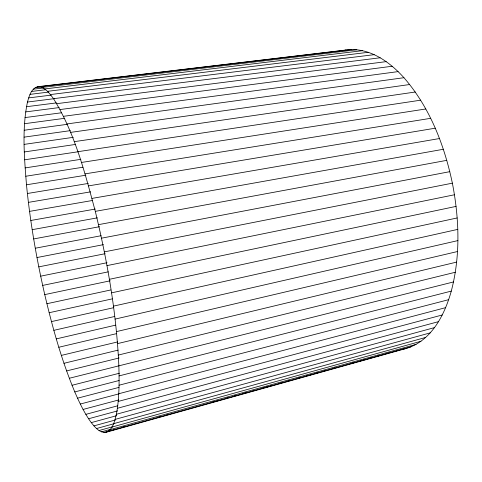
<?xml version="1.0" encoding="UTF-8"?>
<svg xmlns="http://www.w3.org/2000/svg" width="482" height="482" viewBox="0 0 482 482"><rect width="100%" height="100%" fill="white"/><g stroke="black" fill="none" stroke-linecap="round" stroke-linejoin="round"><path stroke-width="0.72" d="M106.1 432.294C113.186 429.522 114.638 420.786 116.361 414.279C119.397 398.331 119.301 381.991 118.849 365.832C116.542 313.686 107.576 262.015 95.297 211.357C84.916 172.749 74.831 132.942 53.508 98.677C49.507 93.526 44.742 86.17 37.313 86.772C30.95 88.851 29.143 96.334 27.468 102.033C21.847 129.248 24.305 157.331 26.486 184.793C30.101 221.75 36.439 258.418 44.754 294.61C52.538 327.664 61.666 360.548 74.788 391.926C79.416 402.578 84.392 413.195 91.267 422.618C94.936 427.094 99.563 433.204 106.1 432.294L405.88 348.558C431.324 341.16 444.687 314.848 451.279 291.104C460.581 255.906 459.292 218.659 452.369 183.166C444.374 145.106 429.781 107.305 403.934 77.704C389.42 61.533 368.706 46.85 345.865 50.026L37.313 86.772M101.503 431.848L110.914 429.227M110.191 429.625L416.074 344.395M103.859 432.444L108.926 431.029M113.27 429.817L115.439 429.215M121.952 427.395L124.127 426.787M158.144 417.292L160.319 416.689M166.832 414.869L169.007 414.261M211.712 402.343L213.881 401.735M216.78 400.928L218.948 400.325M225.468 398.506L227.637 397.897M234.15 396.077L236.325 395.475M242.838 393.655L246.459 392.643M252.972 390.824L255.147 390.221M261.66 388.402L263.829 387.799M265.281 387.389L267.45 386.787M270.348 385.98L272.517 385.371M279.03 383.552L281.205 382.949M287.718 381.129L289.887 380.521M297.852 378.298L300.021 377.695M306.54 375.876L308.709 375.267M310.155 374.863L312.33 374.261M315.222 373.454L317.397 372.845M323.91 371.026L326.085 370.423M332.598 368.603L334.767 367.995M351.42 363.35L353.589 362.741M360.102 360.928L362.277 360.319M363.723 359.915L365.898 359.307M368.79 358.5L370.965 357.897M377.478 356.078L379.647 355.469M386.166 353.655L388.335 353.047M396.3 350.824L398.469 350.215M108.215 431.36L411.038 346.823M113.656 423.66L425.696 337.43M96.52 428.54L113.939 423.72M99.057 430.534L112.842 426.709M112.011 427.064L420.973 341.268M115.108 419.4L430.209 332.875M93.924 425.883L115.65 419.912M91.267 422.618L116.638 415.683M88.568 418.762L117.602 410.893M116.361 414.279L434.493 327.609M117.397 408.284L438.506 321.645M85.832 414.357L117.825 405.76M83.079 409.441L118.686 399.958M118.198 401.434L442.223 314.987M118.759 393.74L445.609 307.655M80.313 404.037L118.825 393.896M77.548 398.192L118.976 387.395M119.054 385.214L448.64 299.683M74.788 391.926L119.156 380.503M119.09 375.9L451.279 291.104M72.041 385.275L119.379 373.243M69.318 378.268L453.514 281.946M66.63 370.935L119.132 357.963M118.331 355.053L455.309 272.258M63.973 363.301L118.09 350.131M61.365 355.403L117.704 341.901M117.53 343.624L456.647 262.1M58.804 347.257L116.668 333.616M116.445 331.61L457.514 251.526M56.292 338.894L115.56 325.157M115.084 319.09L457.9 240.596M53.845 330.333L114.71 316.475M51.466 321.602L113.788 307.667M113.445 306.142L457.786 229.378M49.152 312.722L112.24 298.876M341.949 50.875L343.256 50.592M344.558 50.309L345.865 50.026M111.535 292.851L457.177 217.954M46.911 303.72L110.806 289.959M44.754 294.61L110.221 280.789M109.372 279.307L456.068 206.392M42.675 285.416L108.287 271.842M106.968 265.618L454.46 194.77M40.687 276.162L107.028 262.72M401.952 349.348L405.88 348.558M104.341 251.881L452.369 183.166M38.789 266.865L105.166 253.701M36.981 257.545L103.431 244.651M101.503 238.186L449.802 171.664M35.282 248.23L101.093 235.734M33.68 238.933L99.449 226.721M98.479 224.648L446.784 160.343M32.186 229.679L97.394 217.846M95.297 211.357L443.338 149.275M30.806 220.485L95.297 209.049M29.541 211.381L92.616 200.452M91.972 198.403L439.482 138.539M28.396 202.38L90.646 191.848M88.537 185.883L435.252 128.2M27.378 193.505L88.266 183.443M26.486 184.793L85.874 175.207M85.013 173.875L430.679 118.319M25.733 176.249L82.904 167.242M81.434 162.464L425.799 108.968M25.112 167.917L80.843 159.337M77.813 151.703L420.641 100.184M24.63 159.807L78.205 151.752M74.186 141.666L415.255 92.02M24.305 151.957L75.59 144.425M24.124 144.389L73.288 137.334M24.1 137.141L70.282 130.658M70.577 132.393L409.676 84.519M67.004 123.934L403.934 77.704M24.239 130.236L67.45 124.296M63.491 116.313L398.084 71.613M24.54 123.705L64.805 118.289M25.01 117.59L61.588 112.764M60.057 109.553L392.149 66.251M25.654 111.914L59.202 107.57M26.468 106.715L56.346 102.919M56.725 103.672L386.172 61.636M53.508 98.677L380.19 57.774M27.468 102.033L54.339 98.671M28.649 97.906L51.038 95.141M30.011 94.358L48.664 92.086M50.417 94.562L374.231 54.665M44.681 88.947L362.518 50.67M31.559 91.441L45.742 89.724M47.471 91.327L368.332 52.297M39.596 86.694L351.264 49.556M35.21 87.61L40.44 86.989M42.054 87.411L356.819 49.76M33.294 89.176L43.742 87.923"/></g></svg>
